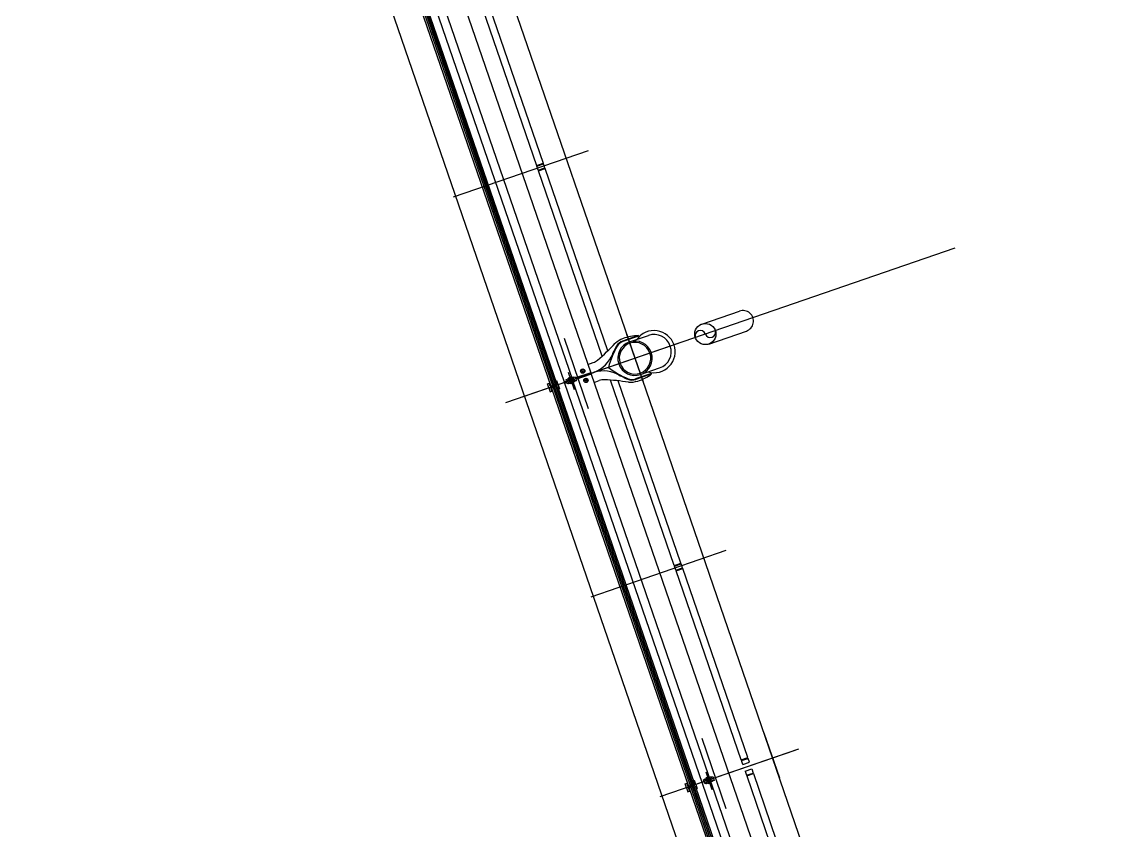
# Model space of a CAD drawing. Extents: x 809487 to 809680, y 818779 to 819225.
# Drawn here: x 809618.01 to 809625.82, y 818816.52 to 818822.26 of the extents above; entities that cross this region are included whole.
import ezdxf

# ---------------------------------------------------------------- set-up
doc = ezdxf.new("R2010")
doc.units = 0
for name, color, linetype in [('F-RC', 7, 'Continuous'), ('MAJ082__', 7, 'Continuous'), ('MAJ214__', 7, 'Continuous'), ('MAJ270__', 7, 'Continuous'), ('MAJ292__', 7, 'Continuous')]:
    doc.layers.add(name, color=color, linetype=linetype)

msp = doc.modelspace()

# ---------------------------------------------------------------- linework, layer by layer
at = {"layer": 'F-RC'}
for p, q in [((809621.2011, 818822.5864), (809621.6634, 818821.2438)), ((809621.2483, 818822.6027), (809621.7106, 818821.2601)), ((809621.6634, 818821.2438), (809621.683, 818821.2506)), ((809621.665, 818821.2391), (809621.7123, 818821.2553)), ((809621.683, 818821.2506), (809621.7106, 818821.2601)), ((809621.7104, 818821.2547), (809621.7088, 818821.2594)), ((809621.722, 818821.227), (809621.7123, 818821.2553)), ((809621.6748, 818821.2107), (809621.665, 818821.2391)), ((809621.6669, 818821.2397), (809621.6653, 818821.2444)), ((809621.6748, 818821.2107), (809621.722, 818821.227)), ((809621.6764, 818821.206), (809621.7237, 818821.2223)), ((809622.1288, 818819.8921), (809621.6764, 818821.206)), ((809621.6783, 818821.2066), (809621.6767, 818821.2114)), ((809621.7218, 818821.2216), (809621.7202, 818821.2263)), ((809622.1688, 818819.9295), (809621.7237, 818821.2223)), ((809622.6401, 818818.4072), (809622.1877, 818819.7211)), ((809622.6874, 818818.4235), (809622.2422, 818819.7163)), ((809622.6401, 818818.4072), (809622.6597, 818818.414)), ((809622.6417, 818818.4025), (809622.689, 818818.4188)), ((809622.6515, 818818.3741), (809622.6417, 818818.4025)), ((809622.6436, 818818.4032), (809622.642, 818818.4079)), ((809622.6515, 818818.3741), (809622.6987, 818818.3904)), ((809622.6531, 818818.3694), (809622.7004, 818818.3857)), ((809623.1154, 818817.0268), (809622.6531, 818818.3694)), ((809622.655, 818818.3701), (809622.6534, 818818.3748)), ((809622.6597, 818818.414), (809622.6874, 818818.4235)), ((809622.6871, 818818.4181), (809622.6855, 818818.4229)), ((809622.6987, 818818.3904), (809622.689, 818818.4188)), ((809622.6985, 818818.385), (809622.6969, 818818.3898)), ((809623.1627, 818817.0431), (809622.7004, 818818.3857)), ((809623.1154, 818817.0268), (809623.1627, 818817.0431)), ((809623.117, 818817.0221), (809623.1643, 818817.0383)), ((809623.1624, 818817.0377), (809623.1608, 818817.0424)), ((809623.1741, 818817.01), (809623.1643, 818817.0383)), ((809623.1268, 818816.9937), (809623.117, 818817.0221)), ((809623.1189, 818817.0227), (809623.1173, 818817.0274)), ((809623.1268, 818816.9937), (809623.1741, 818817.01)), ((809623.1431, 818816.9464), (809623.1904, 818816.9627)), ((809623.1904, 818816.9627), (809623.2001, 818816.9343)), ((809623.1431, 818816.9464), (809623.1528, 818816.918)), ((809623.1528, 818816.918), (809623.2001, 818816.9343)), ((809623.1545, 818816.9133), (809623.2018, 818816.9296)), ((809623.1545, 818816.9133), (809623.6168, 818815.5707)), ((809623.1547, 818816.9187), (809623.1564, 818816.914)), ((809623.1982, 818816.9337), (809623.1999, 818816.9289)), ((809623.2018, 818816.9296), (809623.6641, 818815.587))]:
    msp.add_line(p, q, dxfattribs=at)
at = {"layer": 'MAJ082__'}
for p, q in [((809622.8361, 818820.1193), (809623.1026, 818820.2111)), ((809622.8849, 818819.9775), (809623.1514, 818820.0693))]:
    msp.add_line(p, q, dxfattribs=at)
msp.add_circle((809622.8605, 818820.0484), 0.075, dxfattribs=at)
for centre, radius, start, end in [((809623.127, 818820.1402), 0.075, 288.99117, 109), ((809622.8251, 818820.0362), 0.0375, 19, 199), ((809622.896, 818820.0606), 0.0375, 199, 19)]:
    msp.add_arc(centre, radius, start, end, dxfattribs=at)
at = {"layer": 'MAJ214__'}
for p, q in [((809619.9086, 818825.3724), (809621.8588, 818819.7088)), ((809620.8031, 818822.5049), (809621.7749, 818819.6826)), ((809620.8145, 818822.5088), (809621.7863, 818819.6865)), ((809620.8239, 818822.5121), (809621.7957, 818819.6897)), ((809620.8246, 818822.5123), (809621.7965, 818819.69)), ((809622.0479, 818819.7739), (809621.9391, 818819.7365)), ((809621.8588, 818819.7088), (809621.873, 818819.7137)), ((809621.862, 818819.6993), (809621.8762, 818819.7042)), ((809621.862, 818819.6993), (809623.8122, 818814.0357)), ((809621.8801, 818819.7267), (809621.8697, 818819.7231)), ((809621.8697, 818819.7231), (809621.873, 818819.7137)), ((809621.8795, 818819.6948), (809621.8762, 818819.7042)), ((809621.8899, 818819.6983), (809621.8795, 818819.6948)), ((809621.8875, 818819.7041), (809621.8951, 818819.7067)), ((809621.9202, 818819.7339), (809621.8894, 818819.7233)), ((809621.8902, 818819.7357), (809621.912, 818819.7432)), ((809621.8908, 818819.737), (809621.8902, 818819.7357)), ((809621.8912, 818819.7329), (809621.8902, 818819.7357)), ((809621.9107, 818819.7438), (809621.8908, 818819.737)), ((809621.891, 818819.6974), (809621.935, 818819.7125)), ((809621.8912, 818819.7329), (809621.9129, 818819.7404)), ((809621.8931, 818819.7336), (809621.8934, 818819.7326)), ((809621.9259, 818819.7173), (809621.8951, 818819.7067)), ((809621.9242, 818819.7078), (809621.9024, 818819.7003)), ((809621.9034, 818819.6974), (809621.9024, 818819.7003)), ((809621.9252, 818819.7049), (809621.9034, 818819.6974)), ((809621.9047, 818819.6968), (809621.9034, 818819.6974)), ((809621.904, 818819.7019), (809621.9042, 818819.7014)), ((809621.9048, 818819.7011), (809621.9042, 818819.7014)), ((809621.9047, 818819.6968), (809621.9245, 818819.7037)), ((809621.9107, 818819.7438), (809621.912, 818819.7432)), ((809621.9111, 818819.7397), (809621.9114, 818819.7388)), ((809621.9129, 818819.7404), (809621.912, 818819.7432)), ((809621.9203, 818819.7339), (809621.9279, 818819.7366)), ((809621.9218, 818819.707), (809621.9221, 818819.7076)), ((809621.922, 818819.7081), (809621.9221, 818819.7076)), ((809621.9252, 818819.7049), (809621.9242, 818819.7078)), ((809621.9245, 818819.7037), (809621.9252, 818819.7049)), ((809621.9255, 818819.7423), (809621.9359, 818819.7459)), ((809621.9336, 818819.72), (809621.926, 818819.7174)), ((809621.9457, 818819.7175), (809621.9353, 818819.714)), ((809621.9359, 818819.7459), (809621.9391, 818819.7365)), ((809622.0511, 818819.7644), (809621.9424, 818819.727)), ((809621.9424, 818819.727), (809621.9457, 818819.7175)), ((809621.7798, 818819.6684), (809622.7517, 818816.846)), ((809621.7912, 818819.6723), (809622.763, 818816.8499)), ((809621.8006, 818819.6755), (809622.7725, 818816.8532)), ((809621.8014, 818819.6758), (809622.7732, 818816.8534)), ((809622.8568, 818816.8902), (809622.8464, 818816.8866)), ((809622.8562, 818816.8582), (809622.8464, 818816.8866)), ((809622.8969, 818816.8973), (809622.8661, 818816.8867)), ((809622.8669, 818816.8992), (809622.8887, 818816.9067)), ((809622.8675, 818816.9005), (809622.8669, 818816.8992)), ((809622.8679, 818816.8963), (809622.8669, 818816.8992)), ((809622.8874, 818816.9073), (809622.8675, 818816.9005)), ((809622.8677, 818816.8608), (809622.9117, 818816.876)), ((809622.8679, 818816.8963), (809622.8897, 818816.9038)), ((809622.8698, 818816.897), (809622.8701, 818816.8961)), ((809622.9026, 818816.8808), (809622.8718, 818816.8702)), ((809622.8874, 818816.9073), (809622.8887, 818816.9067)), ((809622.8878, 818816.9032), (809622.8881, 818816.9022)), ((809622.8897, 818816.9038), (809622.8887, 818816.9067)), ((809622.897, 818816.8974), (809622.9046, 818816.9)), ((809622.9022, 818816.9058), (809622.9126, 818816.9094)), ((809622.9103, 818816.8834), (809622.9027, 818816.8808)), ((809622.9224, 818816.881), (809622.912, 818816.8774)), ((809622.9126, 818816.9094), (809622.9224, 818816.881)), ((809622.7565, 818816.8318), (809623.7284, 818814.0095)), ((809622.7679, 818816.8357), (809623.7397, 818814.0134)), ((809622.7773, 818816.839), (809623.7492, 818814.0166)), ((809622.7781, 818816.8392), (809623.7499, 818814.0169)), ((809622.8666, 818816.8618), (809622.8562, 818816.8582)), ((809622.8642, 818816.8676), (809622.8718, 818816.8702)), ((809622.9009, 818816.8712), (809622.8791, 818816.8637)), ((809622.8801, 818816.8609), (809622.8791, 818816.8637)), ((809622.9019, 818816.8684), (809622.8801, 818816.8609)), ((809622.8814, 818816.8603), (809622.8801, 818816.8609)), ((809622.8807, 818816.8653), (809622.8809, 818816.8649)), ((809622.8815, 818816.8645), (809622.8809, 818816.8649)), ((809622.8814, 818816.8603), (809622.9012, 818816.8671)), ((809622.8985, 818816.8704), (809622.8988, 818816.871)), ((809622.8987, 818816.8715), (809622.8988, 818816.871)), ((809622.9019, 818816.8684), (809622.9009, 818816.8712)), ((809622.9012, 818816.8671), (809622.9019, 818816.8684))]:
    msp.add_line(p, q, dxfattribs=at)
for points in [[(809622.3857, 818820.0373), (809622.2729, 818819.9985)], [(809622.4796, 818819.7649), (809622.3668, 818819.726)], [(809621.9244, 818819.7433), (809621.8804, 818819.7281)], [(809622.9011, 818816.9067), (809622.8571, 818816.8916)]]:
    msp.add_lwpolyline(points, dxfattribs=at)
for centre, radius in [((809621.9908, 818819.786), 0.0155), ((809621.9908, 818819.786), 0.0135), ((809621.9908, 818819.786), 0.0042), ((809622.0136, 818819.7198), 0.0155), ((809622.0136, 818819.7198), 0.0135), ((809622.0136, 818819.7198), 0.0042), ((809622.8844, 818816.8838), 0.006)]:
    msp.add_circle(centre, radius, dxfattribs=at)
for centre, radius, start, end in [((809622.721, 818819.6794), 0.567, 149.96236, 158.10407), ((809622.2987, 818819.9236), 0.0792, 109, 149.96236), ((809621.9871, 818819.9912), 0.2307, 285.67731, 333.23123), ((809622.1763, 818819.8983), 0.02, 326.67541, 338.10407), ((809622.1371, 818819.5558), 0.2307, 64.76877, 112.32268), ((809622.1371, 818819.5558), 0.2307, 105.67731, 112.32268), ((809621.9871, 818819.9912), 0.2307, 285.67731, 292.32268), ((809621.9077, 818819.7203), 0.0095, 145.18264, 198.99991), ((809621.9077, 818819.7203), 0.0095, 198.99991, 252.81736), ((809621.9077, 818819.7203), 0.006, 19.00013, 198.99986), ((809621.9077, 818819.7203), 0.006, 198.99986, 19.00013), ((809621.9077, 818819.7203), 0.0109, 101.1265, 116.87349), ((809621.9077, 818819.7203), 0.0109, 281.1265, 296.87349), ((809621.9077, 818819.7203), 0.0095, 19.00008, 71.30512), ((809621.9077, 818819.7203), 0.0095, 326.69488, 19.00008), ((809622.229, 818819.7455), 0.02, 59.89592, 71.32459), ((809622.5234, 818820.2533), 0.567, 239.89592, 248.03764), ((809622.341, 818819.8009), 0.0792, 248.03764, 289), ((809622.8844, 818816.8838), 0.0095, 145.18264, 252.81736), ((809622.8844, 818816.8838), 0.0109, 101.1265, 116.87349), ((809622.8844, 818816.8838), 0.0095, 326.69488, 71.30512), ((809622.8844, 818816.8838), 0.0109, 281.1265, 296.87349)]:
    msp.add_arc(centre, radius, start, end, dxfattribs=at)
for points, degree in [([(809621.8801, 818819.7274), (809621.8801, 818819.7275), (809621.8801, 818819.7275), (809621.8801, 818819.7276), (809621.8801, 818819.7277), (809621.8802, 818819.7277), (809621.8802, 818819.7278), (809621.8802, 818819.7278), (809621.8802, 818819.7279), (809621.8802, 818819.7279), (809621.8802, 818819.728), (809621.8803, 818819.728), (809621.8803, 818819.7281), (809621.8804, 818819.7281), (809621.8804, 818819.7281), (809621.8804, 818819.7281)], 3), ([(809621.881, 818819.7212), (809621.8809, 818819.7216), (809621.8808, 818819.7219), (809621.8806, 818819.7228), (809621.8805, 818819.7233), (809621.8803, 818819.7244), (809621.8802, 818819.725), (809621.8801, 818819.7262), (809621.8801, 818819.7268), (809621.8801, 818819.7274)], 3), ([(809621.881, 818819.7212), (809621.881, 818819.7212), (809621.881, 818819.7212), (809621.881, 818819.7211), (809621.881, 818819.7211), (809621.881, 818819.7211), (809621.881, 818819.7211), (809621.881, 818819.721)], 3), ([(809621.8818, 818819.7207), (809621.8818, 818819.7207), (809621.8818, 818819.7207), (809621.8817, 818819.7207), (809621.8817, 818819.7206), (809621.8816, 818819.7206), (809621.8816, 818819.7206), (809621.8815, 818819.7206), (809621.8814, 818819.7207), (809621.8812, 818819.7207), (809621.8812, 818819.7208), (809621.8811, 818819.7209), (809621.881, 818819.721), (809621.881, 818819.721)], 3), ([(809621.8818, 818819.7207), (809621.8824, 818819.7209), (809621.8831, 818819.7211), (809621.8847, 818819.7217), (809621.8856, 818819.722), (809621.8872, 818819.7225), (809621.8878, 818819.7227), (809621.8887, 818819.7231), (809621.889, 818819.7232), (809621.8894, 818819.7233)], 3), ([(809621.8818, 818819.7207), (809621.8827, 818819.721), (809621.8835, 818819.7213), (809621.8844, 818819.7216), (809621.8857, 818819.722), (809621.8869, 818819.7224), (809621.8882, 818819.7229), (809621.8886, 818819.723), (809621.889, 818819.7232), (809621.8894, 818819.7233)], 3), ([(809621.8871, 818819.7034), (809621.8871, 818819.7034), (809621.8871, 818819.7034), (809621.8871, 818819.7035), (809621.8871, 818819.7036), (809621.8871, 818819.7038), (809621.8871, 818819.7038), (809621.8872, 818819.7039), (809621.8873, 818819.704), (809621.8874, 818819.7041), (809621.8874, 818819.7041), (809621.8875, 818819.7041), (809621.8875, 818819.7041), (809621.8875, 818819.7041)], 3), ([(809621.8871, 818819.7034), (809621.8871, 818819.7033), (809621.8871, 818819.7033), (809621.8871, 818819.7033), (809621.8871, 818819.7033), (809621.8872, 818819.7032), (809621.8872, 818819.7032), (809621.8872, 818819.7032)], 3), ([(809621.8903, 818819.6978), (809621.8899, 818819.6983), (809621.8896, 818819.6988), (809621.8889, 818819.6998), (809621.8886, 818819.7003), (809621.8881, 818819.7012), (809621.8878, 818819.7017), (809621.8874, 818819.7025), (809621.8873, 818819.7029), (809621.8872, 818819.7032)], 3), ([(809621.8894, 818819.7233), (809621.8894, 818819.7233), (809621.8894, 818819.7233), (809621.8894, 818819.7231), (809621.8895, 818819.7229), (809621.8896, 818819.7223), (809621.8897, 818819.7219), (809621.8899, 818819.7207), (809621.89, 818819.7197), (809621.8905, 818819.7174), (809621.8907, 818819.7162), (809621.8912, 818819.7149), (809621.8912, 818819.7148), (809621.8913, 818819.7147)], 3), ([(809621.891, 818819.6974), (809621.891, 818819.6974), (809621.8909, 818819.6974), (809621.8908, 818819.6974), (809621.8908, 818819.6974), (809621.8907, 818819.6974), (809621.8907, 818819.6975), (809621.8906, 818819.6975), (809621.8906, 818819.6975), (809621.8906, 818819.6976), (809621.8905, 818819.6976), (809621.8905, 818819.6976), (809621.8904, 818819.6977), (809621.8904, 818819.6977), (809621.8903, 818819.6978), (809621.8903, 818819.6978)], 3), ([(809621.8913, 818819.7147), (809621.8916, 818819.7137), (809621.892, 818819.7127), (809621.893, 818819.7107), (809621.8935, 818819.7098), (809621.8942, 818819.7085), (809621.8945, 818819.708), (809621.8948, 818819.7073), (809621.8949, 818819.7071), (809621.895, 818819.7069), (809621.8951, 818819.7068), (809621.8951, 818819.7067)], 3), ([(809621.9006, 818819.7269), (809621.9006, 818819.7268), (809621.9006, 818819.7268), (809621.9005, 818819.7267), (809621.9005, 818819.7267), (809621.9003, 818819.7264), (809621.9002, 818819.7263), (809621.9, 818819.7259), (809621.8999, 818819.7257), (809621.8998, 818819.7256)], 3), ([(809621.9027, 818819.7301), (809621.9016, 818819.7284), (809621.9006, 818819.7269)], 2), ([(809621.9046, 818819.7113), (809621.9048, 818819.7113), (809621.905, 818819.7112), (809621.9054, 818819.7111), (809621.9056, 818819.711), (809621.9059, 818819.7109), (809621.906, 818819.7109), (809621.9061, 818819.7109), (809621.9061, 818819.7108), (809621.9061, 818819.7108)], 3), ([(809621.9093, 818819.7298), (809621.9075, 818819.7304), (809621.9056, 818819.7311)], 2), ([(809621.9061, 818819.7108), (809621.9078, 818819.7103), (809621.9098, 818819.7096)], 2), ([(809621.9107, 818819.7293), (809621.9105, 818819.7294), (809621.9103, 818819.7295), (809621.9099, 818819.7296), (809621.9097, 818819.7297), (809621.9095, 818819.7298), (809621.9094, 818819.7298), (809621.9093, 818819.7298), (809621.9093, 818819.7298), (809621.9093, 818819.7298)], 3), ([(809621.9126, 818819.7106), (809621.9138, 818819.7123), (809621.9148, 818819.7138)], 2), ([(809621.9148, 818819.7138), (809621.9148, 818819.7138), (809621.9148, 818819.7139), (809621.9149, 818819.7139), (809621.9149, 818819.714), (809621.9151, 818819.7142), (809621.9152, 818819.7144), (809621.9154, 818819.7148), (809621.9155, 818819.715), (809621.9156, 818819.7151)], 3), ([(809621.9202, 818819.7339), (809621.9202, 818819.7339), (809621.9203, 818819.7339), (809621.9203, 818819.7339)], 2), ([(809621.9202, 818819.7339), (809621.9202, 818819.7339), (809621.9203, 818819.7339), (809621.9203, 818819.7339)], 2), ([(809621.9241, 818819.726), (809621.9238, 818819.727), (809621.9234, 818819.728), (809621.9224, 818819.73), (809621.9219, 818819.7309), (809621.9212, 818819.7322), (809621.9209, 818819.7327), (809621.9205, 818819.7333), (809621.9204, 818819.7336), (809621.9203, 818819.7338), (809621.9203, 818819.7339), (809621.9203, 818819.7339)], 3), ([(809621.926, 818819.7174), (809621.926, 818819.7174), (809621.926, 818819.7174), (809621.9259, 818819.7176), (809621.9259, 818819.7178), (809621.9258, 818819.7183), (809621.9257, 818819.7187), (809621.9255, 818819.72), (809621.9254, 818819.721), (809621.9249, 818819.7233), (809621.9246, 818819.7245), (809621.9242, 818819.7258), (809621.9242, 818819.7259), (809621.9241, 818819.726)], 3), ([(809621.9251, 818819.7429), (809621.9254, 818819.7424), (809621.9258, 818819.7419), (809621.9265, 818819.7409), (809621.9268, 818819.7404), (809621.9273, 818819.7394), (809621.9276, 818819.739), (809621.9279, 818819.7381), (809621.9281, 818819.7378), (809621.9282, 818819.7375)], 3), ([(809621.926, 818819.7174), (809621.926, 818819.7174), (809621.9259, 818819.7174), (809621.9259, 818819.7173)], 2), ([(809621.9283, 818819.7373), (809621.9283, 818819.7373), (809621.9283, 818819.7373), (809621.9283, 818819.7371), (809621.9283, 818819.7371), (809621.9283, 818819.7369), (809621.9282, 818819.7368), (809621.9282, 818819.7367), (809621.9281, 818819.7367), (809621.928, 818819.7366), (809621.928, 818819.7366), (809621.9279, 818819.7366), (809621.9279, 818819.7366), (809621.9279, 818819.7366)], 3), ([(809621.9283, 818819.7373), (809621.9283, 818819.7373), (809621.9283, 818819.7373), (809621.9283, 818819.7374), (809621.9282, 818819.7374), (809621.9282, 818819.7375), (809621.9282, 818819.7375), (809621.9282, 818819.7375)], 3), ([(809621.9336, 818819.72), (809621.9336, 818819.72), (809621.9336, 818819.72), (809621.9336, 818819.72), (809621.9337, 818819.72), (809621.9338, 818819.72), (809621.9338, 818819.72), (809621.9339, 818819.72), (809621.934, 818819.72), (809621.9341, 818819.7199), (809621.9342, 818819.7199), (809621.9343, 818819.7198), (809621.9343, 818819.7197), (809621.9344, 818819.7196)], 3), ([(809621.9344, 818819.7194), (809621.9344, 818819.7195), (809621.9344, 818819.7195), (809621.9344, 818819.7195), (809621.9344, 818819.7196), (809621.9344, 818819.7196), (809621.9344, 818819.7196), (809621.9344, 818819.7196)], 3), ([(809621.9344, 818819.7194), (809621.9345, 818819.7191), (809621.9346, 818819.7188), (809621.9348, 818819.7179), (809621.9349, 818819.7174), (809621.9351, 818819.7163), (809621.9352, 818819.7157), (809621.9352, 818819.7145), (809621.9353, 818819.7139), (809621.9353, 818819.7133)], 3), ([(809621.9353, 818819.7133), (809621.9353, 818819.7132), (809621.9353, 818819.7132), (809621.9352, 818819.7131), (809621.9352, 818819.713), (809621.9352, 818819.7129), (809621.9352, 818819.7129), (809621.9352, 818819.7128), (809621.9352, 818819.7128), (809621.9352, 818819.7127), (809621.9351, 818819.7127), (809621.9351, 818819.7126), (809621.9351, 818819.7126), (809621.935, 818819.7126), (809621.935, 818819.7126), (809621.935, 818819.7125)], 3), ([(809622.8568, 818816.8908), (809622.8568, 818816.8909), (809622.8568, 818816.891), (809622.8568, 818816.8911), (809622.8569, 818816.8911), (809622.8569, 818816.8912), (809622.8569, 818816.8912), (809622.8569, 818816.8913), (809622.8569, 818816.8913), (809622.8569, 818816.8914), (809622.857, 818816.8914), (809622.857, 818816.8915), (809622.857, 818816.8915), (809622.8571, 818816.8916), (809622.8571, 818816.8916), (809622.8571, 818816.8916)], 3), ([(809622.8577, 818816.8847), (809622.8576, 818816.885), (809622.8575, 818816.8853), (809622.8573, 818816.8862), (809622.8572, 818816.8868), (809622.857, 818816.8879), (809622.8569, 818816.8884), (809622.8568, 818816.8896), (809622.8568, 818816.8902), (809622.8568, 818816.8908)], 3), ([(809622.8577, 818816.8847), (809622.8577, 818816.8847), (809622.8577, 818816.8846), (809622.8577, 818816.8846), (809622.8577, 818816.8846), (809622.8577, 818816.8845), (809622.8577, 818816.8845), (809622.8577, 818816.8845)], 3), ([(809622.8585, 818816.8841), (809622.8585, 818816.8841), (809622.8585, 818816.8841), (809622.8584, 818816.8841), (809622.8584, 818816.8841), (809622.8583, 818816.8841), (809622.8583, 818816.8841), (809622.8582, 818816.8841), (809622.8581, 818816.8841), (809622.858, 818816.8842), (809622.8579, 818816.8842), (809622.8578, 818816.8843), (809622.8577, 818816.8844), (809622.8577, 818816.8845)], 3), ([(809622.8585, 818816.8841), (809622.8591, 818816.8843), (809622.8598, 818816.8846), (809622.8614, 818816.8851), (809622.8623, 818816.8854), (809622.8639, 818816.886), (809622.8645, 818816.8862), (809622.8654, 818816.8865), (809622.8657, 818816.8866), (809622.8661, 818816.8867)], 3), ([(809622.8585, 818816.8841), (809622.8594, 818816.8844), (809622.8602, 818816.8847), (809622.8611, 818816.885), (809622.8624, 818816.8855), (809622.8636, 818816.8859), (809622.8649, 818816.8863), (809622.8653, 818816.8865), (809622.8657, 818816.8866), (809622.8661, 818816.8867)], 3), ([(809622.8661, 818816.8867), (809622.8661, 818816.8867), (809622.8661, 818816.8867), (809622.8662, 818816.8866), (809622.8662, 818816.8863), (809622.8663, 818816.8858), (809622.8664, 818816.8854), (809622.8666, 818816.8841), (809622.8667, 818816.8831), (809622.8672, 818816.8809), (809622.8675, 818816.8797), (809622.8682, 818816.8773), (809622.8687, 818816.8762), (809622.8697, 818816.8741), (809622.8702, 818816.8732), (809622.8709, 818816.8719), (809622.8712, 818816.8714), (809622.8715, 818816.8708), (809622.8717, 818816.8706), (809622.8717, 818816.8703), (809622.8718, 818816.8702), (809622.8718, 818816.8702)], 3), ([(809622.8773, 818816.8903), (809622.8773, 818816.8903), (809622.8773, 818816.8903), (809622.8772, 818816.8902), (809622.8772, 818816.8901), (809622.877, 818816.8899), (809622.8769, 818816.8897), (809622.8767, 818816.8893), (809622.8766, 818816.8892), (809622.8765, 818816.889)], 3), ([(809622.8794, 818816.8936), (809622.8783, 818816.8918), (809622.8773, 818816.8903)], 2), ([(809622.8814, 818816.8748), (809622.8815, 818816.8747), (809622.8817, 818816.8747), (809622.8822, 818816.8745), (809622.8824, 818816.8744), (809622.8826, 818816.8744), (809622.8827, 818816.8743), (809622.8828, 818816.8743), (809622.8828, 818816.8743), (809622.8828, 818816.8743)], 3), ([(809622.886, 818816.8933), (809622.8842, 818816.8939), (809622.8823, 818816.8945)], 2), ([(809622.8874, 818816.8928), (809622.8873, 818816.8928), (809622.887, 818816.8929), (809622.8866, 818816.8931), (809622.8864, 818816.8931), (809622.8862, 818816.8932), (809622.8861, 818816.8932), (809622.886, 818816.8933), (809622.886, 818816.8933), (809622.886, 818816.8933)], 3), ([(809622.8893, 818816.874), (809622.8905, 818816.8757), (809622.8915, 818816.8773)], 2), ([(809622.8915, 818816.8773), (809622.8915, 818816.8773), (809622.8915, 818816.8773), (809622.8916, 818816.8774), (809622.8916, 818816.8775), (809622.8918, 818816.8777), (809622.8919, 818816.8779), (809622.8921, 818816.8782), (809622.8922, 818816.8784), (809622.8923, 818816.8786)], 3), ([(809622.8969, 818816.8973), (809622.8969, 818816.8973), (809622.897, 818816.8974), (809622.897, 818816.8974)], 2), ([(809622.8969, 818816.8973), (809622.8969, 818816.8973), (809622.897, 818816.8974), (809622.897, 818816.8974)], 2), ([(809622.9027, 818816.8808), (809622.9027, 818816.8808), (809622.9027, 818816.8809), (809622.9026, 818816.881), (809622.9026, 818816.8812), (809622.9025, 818816.8818), (809622.9024, 818816.8822), (809622.9022, 818816.8834), (809622.9021, 818816.8844), (809622.9016, 818816.8867), (809622.9013, 818816.8879), (809622.9006, 818816.8902), (809622.9001, 818816.8913), (809622.8991, 818816.8934), (809622.8986, 818816.8943), (809622.8979, 818816.8957), (809622.8976, 818816.8961), (809622.8972, 818816.8968), (809622.8971, 818816.897), (809622.897, 818816.8973), (809622.897, 818816.8973), (809622.897, 818816.8974)], 3), ([(809622.9011, 818816.9067), (809622.9011, 818816.9067), (809622.9012, 818816.9067), (809622.9012, 818816.9067), (809622.9013, 818816.9067), (809622.9014, 818816.9067), (809622.9014, 818816.9067), (809622.9014, 818816.9066), (809622.9015, 818816.9066), (809622.9015, 818816.9066), (809622.9016, 818816.9065), (809622.9016, 818816.9065), (809622.9016, 818816.9065), (809622.9017, 818816.9064), (809622.9017, 818816.9064), (809622.9018, 818816.9063)], 3), ([(809622.9018, 818816.9063), (809622.9021, 818816.9058), (809622.9025, 818816.9053), (809622.9032, 818816.9044), (809622.9035, 818816.9039), (809622.904, 818816.9029), (809622.9043, 818816.9024), (809622.9046, 818816.9016), (809622.9048, 818816.9013), (809622.9049, 818816.901)], 3), ([(809622.9027, 818816.8808), (809622.9027, 818816.8808), (809622.9026, 818816.8808), (809622.9026, 818816.8808)], 2), ([(809622.905, 818816.9008), (809622.905, 818816.9007), (809622.905, 818816.9007), (809622.905, 818816.9006), (809622.905, 818816.9005), (809622.905, 818816.9004), (809622.905, 818816.9003), (809622.9049, 818816.9002), (809622.9048, 818816.9001), (809622.9047, 818816.9), (809622.9047, 818816.9), (809622.9046, 818816.9), (809622.9046, 818816.9), (809622.9046, 818816.9)], 3), ([(809622.905, 818816.9008), (809622.905, 818816.9008), (809622.905, 818816.9008), (809622.905, 818816.9008), (809622.9049, 818816.9008), (809622.9049, 818816.9009), (809622.9049, 818816.9009), (809622.9049, 818816.901)], 3), ([(809622.9103, 818816.8834), (809622.9103, 818816.8834), (809622.9103, 818816.8834), (809622.9103, 818816.8835), (809622.9104, 818816.8835), (809622.9105, 818816.8835), (809622.9105, 818816.8835), (809622.9106, 818816.8835), (809622.9107, 818816.8835), (809622.9108, 818816.8834), (809622.9109, 818816.8833), (809622.911, 818816.8832), (809622.911, 818816.8832), (809622.9111, 818816.8831)], 3), ([(809622.9111, 818816.8829), (809622.9111, 818816.8829), (809622.9111, 818816.8829), (809622.9111, 818816.883), (809622.9111, 818816.883), (809622.9111, 818816.883), (809622.9111, 818816.8831), (809622.9111, 818816.8831)], 3), ([(809622.9111, 818816.8829), (809622.9112, 818816.8826), (809622.9113, 818816.8822), (809622.9115, 818816.8814), (809622.9116, 818816.8808), (809622.9118, 818816.8797), (809622.9119, 818816.8791), (809622.9119, 818816.8779), (809622.912, 818816.8773), (809622.912, 818816.8767)], 3), ([(809622.912, 818816.8767), (809622.912, 818816.8767), (809622.912, 818816.8766), (809622.9119, 818816.8765), (809622.9119, 818816.8765), (809622.9119, 818816.8764), (809622.9119, 818816.8763), (809622.9119, 818816.8763), (809622.9119, 818816.8762), (809622.9119, 818816.8762), (809622.9118, 818816.8762), (809622.9118, 818816.8761), (809622.9118, 818816.8761), (809622.9117, 818816.876), (809622.9117, 818816.876), (809622.9117, 818816.876)], 3), ([(809622.8638, 818816.8668), (809622.8638, 818816.8668), (809622.8638, 818816.8669), (809622.8638, 818816.867), (809622.8638, 818816.8671), (809622.8638, 818816.8672), (809622.8638, 818816.8673), (809622.8639, 818816.8674), (809622.864, 818816.8674), (809622.8641, 818816.8675), (809622.8641, 818816.8675), (809622.8642, 818816.8676), (809622.8642, 818816.8676), (809622.8642, 818816.8676)], 3), ([(809622.8638, 818816.8668), (809622.8638, 818816.8668), (809622.8638, 818816.8668), (809622.8638, 818816.8667), (809622.8638, 818816.8667), (809622.8639, 818816.8667), (809622.8639, 818816.8666), (809622.8639, 818816.8666)], 3), ([(809622.867, 818816.8612), (809622.8666, 818816.8617), (809622.8663, 818816.8622), (809622.8656, 818816.8632), (809622.8653, 818816.8637), (809622.8648, 818816.8647), (809622.8645, 818816.8652), (809622.8641, 818816.866), (809622.864, 818816.8663), (809622.8639, 818816.8666)], 3), ([(809622.8677, 818816.8608), (809622.8677, 818816.8608), (809622.8676, 818816.8608), (809622.8676, 818816.8608), (809622.8675, 818816.8609), (809622.8674, 818816.8609), (809622.8674, 818816.8609), (809622.8673, 818816.8609), (809622.8673, 818816.861), (809622.8673, 818816.861), (809622.8672, 818816.861), (809622.8672, 818816.8611), (809622.8671, 818816.8611), (809622.8671, 818816.8612), (809622.867, 818816.8612), (809622.867, 818816.8612)], 3), ([(809622.8828, 818816.8743), (809622.8846, 818816.8737), (809622.8865, 818816.873)], 2)]:
    msp.add_open_spline(points, degree=degree, dxfattribs=at)
at = {"layer": 'MAJ270__'}
for p, q in [((809618.0119, 818831.0651), (809621.9171, 818819.7236)), ((809622.3615, 818819.8766), (809620.4081, 818825.5497)), ((809622.0302, 818821.3489), (809621.0719, 818821.019)), ((809624.6303, 818820.6578), (809621.5603, 818819.6007)), ((809624.6303, 818820.6578), (809621.5603, 818819.6007)), ((809624.6303, 818820.6578), (809621.5603, 818819.6007)), ((809621.8581, 818820.018), (809622.0298, 818819.5194)), ((809621.8581, 818820.018), (809622.0298, 818819.5194)), ((809622.3019, 818820.0495), (809622.4193, 818819.7086)), ((809622.421, 818819.7037), (809622.3037, 818820.0446)), ((809622.68, 818819.9863), (809621.4425, 818819.5602)), ((809624.3149, 818814.2035), (809622.3615, 818819.8766)), ((809621.9313, 818819.6517), (809621.8885, 818819.7759)), ((809621.9313, 818819.6517), (809621.8885, 818819.7759)), ((809621.9188, 818819.7189), (809625.8239, 818808.3774)), ((809621.7683, 818819.6644), (809621.7634, 818819.6786)), ((809621.7683, 818819.6644), (809621.7634, 818819.6786)), ((809623.0069, 818818.5124), (809622.0486, 818818.1824)), ((809623.2761, 818817.2204), (809623.3861, 818816.9008)), ((809622.8348, 818817.1814), (809623.0065, 818816.6828)), ((809623.4952, 818817.0941), (809622.537, 818816.7642)), ((809622.908, 818816.8151), (809622.8653, 818816.9394)), ((809622.745, 818816.8278), (809622.7401, 818816.842))]:
    msp.add_line(p, q, dxfattribs=at)
msp.add_lwpolyline([(809623.5224, 818817.1035), (809622.7647, 818816.8426)], dxfattribs=at)
for centre in [(809621.7658, 818819.6715), (809621.7658, 818819.6715), (809622.7425, 818816.8349)]:
    msp.add_circle(centre, 0.003, dxfattribs=at)
at = {"layer": 'MAJ292__'}
for p, q in [((809620.0977, 818825.4376), (809622.0479, 818819.7739)), ((809619.6233, 818825.2795), (809623.5301, 818813.9333)), ((809620.7916, 818822.501), (809621.7633, 818819.6789)), ((809620.8341, 818822.5156), (809621.8059, 818819.6932)), ((809622.3218, 818819.9919), (809622.457, 818820.0385)), ((809622.4012, 818819.7612), (809622.5364, 818819.8078)), ((809621.7404, 818819.6945), (809621.7527, 818819.6987)), ((809621.7502, 818819.6661), (809621.7404, 818819.6945)), ((809621.7502, 818819.6661), (809621.8157, 818819.6887)), ((809621.7502, 818819.6661), (809621.8157, 818819.6887)), ((809621.76, 818819.6774), (809621.7527, 818819.6987)), ((809621.76, 818819.6774), (809621.8059, 818819.6932)), ((809621.7986, 818819.7145), (809621.8059, 818819.717)), ((809621.8059, 818819.6932), (809621.7986, 818819.7145)), ((809621.8157, 818819.6887), (809621.8059, 818819.717)), ((809621.8157, 818819.6887), (809621.8255, 818819.6603)), ((809622.0511, 818819.7644), (809624.0013, 818814.1008)), ((809621.7502, 818819.6661), (809621.7599, 818819.6377)), ((809621.7599, 818819.6377), (809621.7722, 818819.642)), ((809621.7649, 818819.6633), (809621.8108, 818819.679)), ((809621.7649, 818819.6632), (809621.7722, 818819.642)), ((809621.7683, 818819.6644), (809622.7401, 818816.842)), ((809621.8108, 818819.679), (809622.7826, 818816.8567)), ((809621.8108, 818819.679), (809621.8181, 818819.6578)), ((809621.8181, 818819.6578), (809621.8255, 818819.6603)), ((809622.7753, 818816.8779), (809622.7826, 818816.8805)), ((809622.7826, 818816.8567), (809622.7753, 818816.8779)), ((809622.7924, 818816.8521), (809622.7826, 818816.8805)), ((809622.7171, 818816.8579), (809622.7294, 818816.8621)), ((809622.7269, 818816.8295), (809622.7171, 818816.8579)), ((809622.7269, 818816.8295), (809622.7924, 818816.8521)), ((809622.7269, 818816.8295), (809622.7924, 818816.8521)), ((809622.7269, 818816.8295), (809622.7367, 818816.8012)), ((809622.7367, 818816.8409), (809622.7294, 818816.8621)), ((809622.7367, 818816.8409), (809622.7826, 818816.8567)), ((809622.7367, 818816.8012), (809622.7489, 818816.8054)), ((809622.7416, 818816.8267), (809622.7875, 818816.8425)), ((809622.7416, 818816.8267), (809622.7489, 818816.8054)), ((809622.745, 818816.8278), (809623.7168, 818814.0055)), ((809622.7875, 818816.8425), (809623.7593, 818814.0201)), ((809622.7875, 818816.8425), (809622.7948, 818816.8212)), ((809622.7924, 818816.8521), (809622.8022, 818816.8237)), ((809622.7948, 818816.8212), (809622.8022, 818816.8237))]:
    msp.add_line(p, q, dxfattribs=at)
for points in [[(809622.3857, 818820.0373), (809622.3871, 818820.0334), (809622.2743, 818819.9945)], [(809622.0275, 818819.833), (809622.0643, 818819.8457)], [(809622.4796, 818819.7649), (809622.4782, 818819.7688), (809622.3654, 818819.73)], [(809622.0714, 818819.7053), (809622.1083, 818819.718)]]:
    msp.add_lwpolyline(points, dxfattribs=at)
for centre, radius, start, end in [((809622.3337, 818819.8529), 0.1724, 109.2751, 130.39607), ((809622.3968, 818819.6982), 0.3393, 91.86071, 110.70605), ((809622.4967, 818819.9232), 0.15, 19, 144.5771), ((809622.4967, 818819.9232), 0.122, 19, 109), ((809621.2333, 818820.8892), 1.3402, 310.07845, 317.42579), ((809622.721, 818819.6794), 0.5628, 149.96236, 166.36786), ((809622.2349, 818819.9689), 0.02, 130.39607, 137.42579), ((809622.2987, 818819.9236), 0.075, 109, 149.96236), ((809622.3615, 818819.8766), 0.122, 19, 199), ((809622.3615, 818819.8766), 0.112, 19, 199), ((809622.4967, 818819.9232), 0.15, 253.4229, 19), ((809622.4967, 818819.9232), 0.122, 289, 19), ((809622.0318, 818819.9402), 0.1, 289, 310.07845), ((809622.3615, 818819.8766), 0.122, 199, 19), ((809622.3615, 818819.8766), 0.112, 199, 19), ((809622.5234, 818820.2533), 0.5628, 231.63214, 248.03764), ((809622.2795, 818820.0389), 0.3393, 287.29394, 306.13928), ((809622.1408, 818819.6235), 0.1, 87.92155, 109), ((809622.0959, 818818.3841), 1.3402, 80.57421, 87.92155), ((809622.341, 818819.8009), 0.075, 248.03764, 289), ((809622.3186, 818819.7259), 0.02, 260.57421, 267.60393), ((809622.325, 818819.8782), 0.1724, 267.60393, 288.72489)]:
    msp.add_arc(centre, radius, start, end, dxfattribs=at)
msp.add_open_spline([(809621.9244, 818819.7433), (809621.9244, 818819.7433), (809621.9245, 818819.7433), (809621.9245, 818819.7433), (809621.9246, 818819.7433), (809621.9246, 818819.7432), (809621.9247, 818819.7432), (809621.9247, 818819.7432), (809621.9248, 818819.7432), (809621.9248, 818819.7431), (809621.9249, 818819.7431), (809621.9249, 818819.743), (809621.9249, 818819.743), (809621.925, 818819.7429), (809621.925, 818819.7429), (809621.9251, 818819.7429)], degree=3, dxfattribs=at)

doc.saveas('drawing.dxf')
